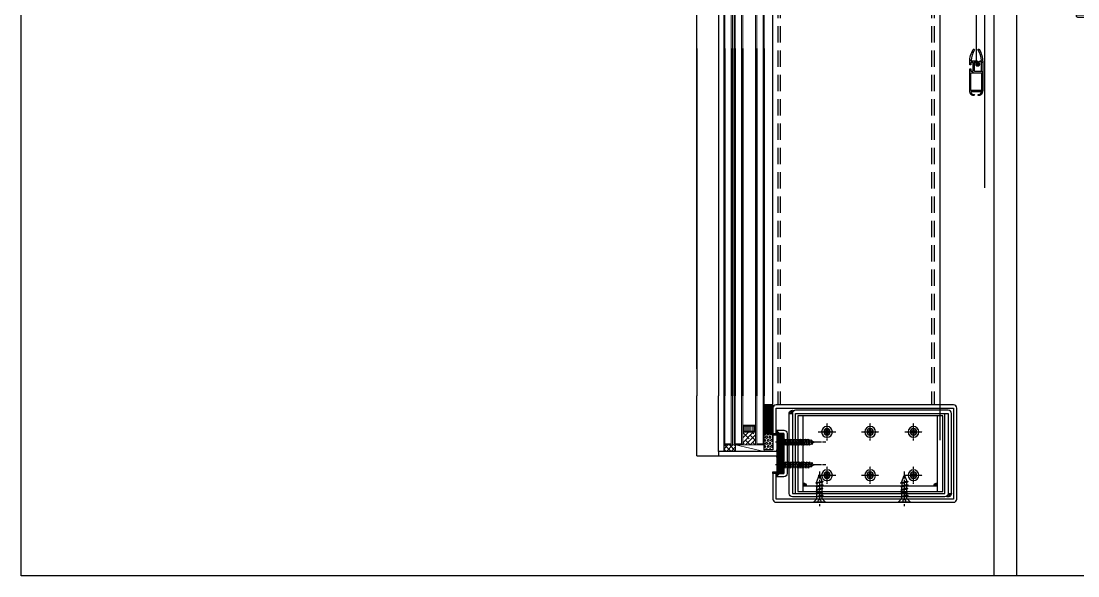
# Model space of a CAD drawing. Extents: x -3378 to 102197, y -3799 to 48702.
# Drawn here: x 84963 to 85940, y 2980 to 3493 of the extents above; entities that cross this region are included whole.
import ezdxf

# ---------------------------------------------------------------- set-up
doc = ezdxf.new("R2010")
doc.units = 0
for name, pattern in [('CEN1', [9, 6, -1, 1, -1]), ('CENTER', [2, 1.25, -0.25, 0.25, -0.25]), ('HIDDEN', [0.375, 0.25, -0.125])]:
    doc.linetypes.add(name, pattern=pattern)
for name, color, linetype in [('ARR', 6, 'Continuous'), ('BCM-DIM', 54, 'Continuous'), ('BCM-draft', 252, 'Continuous'), ('BCM-EXT', 2, 'Continuous'), ('BCM-Extu', 4, 'Continuous'), ('CENTER', 4, 'CENTER'), ('CL', 14, 'CENTER'), ('泡棉', 8, 'Continuous'), ('結構體 STRUCTURAL', 154, 'Continuous'), ('螺絲 固定五金 FASTENERS', 124, 'Continuous'), ('螺絲、螺栓', 4, 'Continuous'), ('視覺模型鋁擠型暫替', 4, 'Continuous'), ('金屬面材 METAL PANEL', 2, 'Continuous'), ('鋁擠型 AL. EXTRUSION', 3, 'Continuous'), ('鐵件', 6, 'Continuous'), ('镀锌钢板', 3, 'Continuous'), ('隱藏線 HIDDEN', 8, 'HIDDEN')]:
    doc.layers.add(name, color=color, linetype=linetype)
doc.layers.add('BCM-GK', color=252, linetype='Continuous', lineweight=5)
doc.layers.add('BCM-GLA', color=4, linetype='Continuous', lineweight=5)
doc.layers.add('不顯示', color=254, linetype='Continuous', plot=False)
pattern_1 = [(45, (-80931.47096, -992287.45455), (-0.44194173824, 0.44194173824), [])]

# ---------------------------------------------------------------- blocks, each defined once
blk = doc.blocks.new('*u927')
at = {"layer": 'CENTER', "color": 0, "ltscale": 5}
blk.add_line((28.28, 0), (-3.62, 0), dxfattribs=at)
at = {"layer": '螺絲、螺栓', "color": 0, "linetype": 'ByBlock', "ltscale": 0.2}
for p, q in [((0.3, 5.3), (0.3, -5.3)), ((3.1, 2.5), (3.1, -2.5)), ((3.1, 2.39), (4.64, 2.39)), ((5.08, 3.15), (6.34, -3.15)), ((5.7, 2.39), (7.79, 2.39)), ((8.23, 3.15), (9.49, -3.15)), ((8.85, 2.39), (10.94, 2.39)), ((11.38, 3.15), (12.64, -3.15)), ((12, 2.39), (14.09, 2.39)), ((14.53, 3.15), (15.79, -3.15)), ((17.24, 2.39), (15.15, 2.39)), ((17.68, 3.15), (18.94, -3.15)), ((18.17, 2.61), (24.84, 0.24)), ((3.1, -2.39), (5.9, -2.39)), ((6.96, -2.39), (9.05, -2.39)), ((10.11, -2.39), (12.2, -2.39)), ((13.26, -2.39), (15.35, -2.39)), ((16.41, -2.39), (18.5, -2.39)), ((24.84, -0.23), (19.52, -2.25))]:
    blk.add_line(p, q, dxfattribs=at)
blk.add_lwpolyline([(3.1, -2.5), (0.3, -5.3), (0, -5.3), (0, 5.3), (0.3, 5.3), (3.1, 2.5)], dxfattribs=at)
blk.add_lwpolyline([(0, 1.61, -0.048054), (2.67, 0.68, -0.292428), (3.1, 0, -0.292428), (2.67, -0.68, -0.048054), (0, -1.61, -0.048054)], format="xyb", dxfattribs=at)
for points in [[(6.34, -3.15), (5.9, -2.39), (4.64, 2.39), (5.08, 3.15), (5.27, 3.15), (5.7, 2.39), (6.96, -2.39), (6.53, -3.15)], [(9.49, -3.15), (9.05, -2.39), (7.79, 2.39), (8.23, 3.15), (8.42, 3.15), (8.85, 2.39), (10.11, -2.39), (9.68, -3.15)], [(12.64, -3.15), (12.2, -2.39), (10.94, 2.39), (11.38, 3.15), (11.57, 3.15), (12, 2.39), (13.26, -2.39), (12.83, -3.15)], [(15.79, -3.15), (15.35, -2.39), (14.09, 2.39), (14.53, 3.15), (14.72, 3.15), (15.15, 2.39), (16.41, -2.39), (15.98, -3.15)], [(18.94, -3.15), (18.5, -2.39), (17.24, 2.39), (17.68, 3.15), (17.87, 3.15), (18.3, 2.39), (19.56, -2.39), (19.13, -3.15)]]:
    blk.add_lwpolyline(points, close=True, dxfattribs=at)
blk.add_arc((24.75, 0), 0.252, 292.16272, 69.4623, dxfattribs=at)
blk = doc.blocks.new('*U929')
blk.add_blockref('*u927', (0, 0))
blk = doc.blocks.new('橫料01')
at = {"layer": '視覺模型鋁擠型暫替', "linetype": 'Continuous'}
h = blk.add_hatch(dxfattribs=at)
h.set_pattern_fill('ANSI31', color=1, scale=5)
h.set_pattern_definition(pattern_1)
h.paths.add_polyline_path([(-151.5, -26.5), (-148.5, -26.5), (-151.5, -23.5)])
h = blk.add_hatch(dxfattribs=at)
h.set_pattern_fill('ANSI31', color=1, scale=5)
h.set_pattern_definition(pattern_1)
h.paths.add_polyline_path([(-151.5, -66.5), (-148.5, -63.5), (-151.5, -63.5)])
at = {"layer": '視覺模型鋁擠型暫替', "color": 1, "linetype": 'Continuous'}
for points in [[(-148.5, -26.5), (-151.5, -26.5), (-151.5, -23.5), (-148.5, -26.5)], [(-148.5, -63.5), (-151.5, -63.5), (-151.5, -66.5), (-148.5, -63.5)]]:
    blk.add_lwpolyline(points, dxfattribs=at)
at = {"layer": '視覺模型鋁擠型暫替', "color": 7, "linetype": 'Continuous'}
for centre, radius, start, end in [((7.5, -8), 3, 0, 120), ((7.5, -8), 2, 0, 109.47122), ((7.5, -8), 1, 0, 99.59407), ((-136.5, -82.01), 3, 180, 300), ((-136.5, -82.01), 2, 180, 289.47122), ((-136.5, -82.01), 1, 180, 279.59407)]:
    blk.add_arc(centre, radius, start, end, dxfattribs=at)
at = {"layer": '金屬面材 METAL PANEL'}
for points in [[(-151.5, -63.5), (-151.5, -87.01), (12.5, -87.01), (12.5, -3), (-151.49, -3), (-151.5, -26.5), (-154.5, -26.5), (-154.49, -3, -0.414128), (-151.49, 0), (12.5, 0, -0.414214), (15.5, -3), (15.5, -87.01, -0.414214), (12.5, -90.01), (-151.5, -90.01, -0.414214), (-154.5, -87.01), (-154.5, -63.5)], [(-151.5, -66.5), (-144.5, -66.5, 0.414214), (-141.5, -63.5), (-141.5, -26.5, 0.414239), (-144.5, -23.5), (-151.5, -23.5), (-148.5, -26.5), (-144.5, -26.5), (-144.5, -63.5), (-148.5, -63.5)]]:
    blk.add_lwpolyline(points, format="xyb", close=True, dxfattribs=at)
at = {"layer": '镀锌钢板'}
for points in [[(-136.5, -82.01), (-136.5, -8), (4.5, -8), (4.5, -82.01), (7.5, -82.01), (7.5, -8, 0.414214), (4.5, -5), (-136.5, -5, 0.414214), (-139.5, -8), (-139.5, -82.01)], [(10.5, -8), (10.5, -82.01, -0.414214), (7.5, -85.01), (-133.5, -85.01, -0.414214), (-136.5, -82.01), (-136.5, -8), (-133.5, -8), (-133.5, -82.01), (7.5, -82.01), (7.5, -8)]]:
    blk.add_lwpolyline(points, format="xyb", close=True, dxfattribs=at)
at = {"layer": '螺絲 固定五金 FASTENERS', "xscale": -1.000000000000002, "rotation": 90}
for p in [(-111.5, 0), (-33, 0)]:
    blk.add_blockref('*U929', p, dxfattribs=at)
blk = doc.blocks.new('*U35')
blk.add_lwpolyline([(1.22, 0.68), (2.48, 0.68, -0.398336), (3.02, 0.16, -0.027263), (3.02, -0.16, -0.398336), (2.48, -0.68), (1.22, -0.68, 0.414214), (0.68, -1.22), (0.68, -2.48, -0.398336), (0.16, -3.02, -0.027263), (-0.16, -3.02, -0.398336), (-0.68, -2.48), (-0.68, -1.22, 0.414214), (-1.22, -0.68), (-2.48, -0.68, -0.398336), (-3.02, -0.16, -0.027263), (-3.02, 0.16, -0.398336), (-2.48, 0.68), (-1.22, 0.68, 0.414214), (-0.68, 1.22), (-0.68, 2.48, -0.398336), (-0.16, 3.02, -0.027263), (0.16, 3.02, -0.398336), (0.68, 2.48), (0.68, 1.22, 0.414214)], format="xyb", close=True)
blk.add_circle((0, 0), 5)
at = {"layer": 'CL'}
for p, q in [((-8.04, 0), (8.04, 0)), ((0, 8.04), (0, -8.04))]:
    blk.add_line(p, q, dxfattribs=at)
blk = doc.blocks.new('圓孔6mm')
at = {"layer": '視覺模型鋁擠型暫替', "color": 6, "linetype": 'Continuous'}
blk.add_circle((0, 0), 3, dxfattribs=at)
at = {"layer": 'BCM-draft'}
blk.add_blockref('*U35', (0, 0), dxfattribs=at)
blk = doc.blocks.new('4t 托架')
at = {"layer": '視覺模型鋁擠型暫替', "color": 7, "linetype": 'Continuous'}
for centre, radius, start, end in [((14.5, -11.5), 1, 270, 0), ((14.5, -11.5), 2, 270, 0), ((14.5, -11.5), 3, 270, 0), ((138.5, -11.5), 3, 180, 270), ((138.5, -11.5), 2, 180, 270), ((138.5, -11.5), 1, 180, 270)]:
    blk.add_arc(centre, radius, start, end, dxfattribs=at)
at = {"layer": '镀锌钢板', "color": 6, "linetype": 'Continuous'}
for p, q in [((14.5, -6.5), (14.5, -76.51)), ((138.5, -76.51), (138.5, -6.5)), ((138.5, -11.5), (14.5, -11.5))]:
    blk.add_line(p, q, dxfattribs=at)
blk.add_lwpolyline([(9.5, -6.5), (143.5, -6.5), (143.5, -76.51), (9.5, -76.51)], close=True, dxfattribs=at)
at = {"layer": '視覺模型鋁擠型暫替', "linetype": 'Continuous'}
for p in [(36.5, -21.5), (76.5, -21.5), (116.5, -21.5), (36.5, -61.51), (76.5, -61.51), (116.5, -61.51)]:
    blk.add_blockref('圓孔6mm', p, dxfattribs=at)
blk = doc.blocks.new('A$C4E2A2353')
at = {"layer": 'ARR', "color": 0, "linetype": 'CEN1', "ltscale": 0.5}
blk.add_line((42.86, 0), (-3.62, 0), dxfattribs=at)
at = {"layer": 'ARR', "color": 0, "linetype": 'ByBlock', "ltscale": 0.3}
for p, q in [((0.3, -5.3), (0.3, 5.3)), ((3.1, -2.5), (3.1, 2.5)), ((4.38, 2.15), (3.1, 2.15)), ((3.1, 1.24), (3.82, -2.16)), ((4.71, 2.87), (4.38, 2.15)), ((4.38, 2.15), (5.3, -2.16)), ((4.43, 1.96), (5.34, -2.36)), ((5.34, 2.15), (4.71, 2.87)), ((4.71, 2.87), (5.93, -2.88)), ((4.89, 2.06), (5.8, -2.26)), ((6.82, 2.15), (5.34, 2.15)), ((5.34, 2.15), (6.26, -2.16)), ((5.34, 2.15), (6.26, -2.16)), ((7.15, 2.87), (6.82, 2.15)), ((6.82, 2.15), (7.74, -2.16)), ((6.86, 1.96), (7.78, -2.36)), ((7.78, 2.15), (7.15, 2.87)), ((7.15, 2.87), (8.37, -2.88)), ((7.32, 2.06), (8.24, -2.26)), ((9.26, 2.15), (7.78, 2.15)), ((7.78, 2.15), (8.7, -2.16)), ((7.78, 2.15), (8.7, -2.16)), ((9.59, 2.87), (9.26, 2.15)), ((9.26, 2.15), (10.17, -2.16)), ((9.3, 1.96), (10.21, -2.36)), ((10.22, 2.15), (9.59, 2.87)), ((9.59, 2.87), (10.81, -2.88)), ((9.76, 2.06), (10.67, -2.26)), ((11.7, 2.15), (10.22, 2.15)), ((10.22, 2.15), (11.13, -2.16)), ((10.22, 2.15), (11.13, -2.16)), ((12.02, 2.87), (11.7, 2.15)), ((11.7, 2.15), (12.61, -2.16)), ((11.74, 1.96), (12.65, -2.36)), ((12.66, 2.15), (12.02, 2.87)), ((12.02, 2.87), (13.24, -2.88)), ((12.2, 2.06), (13.11, -2.26)), ((14.13, 2.15), (12.66, 2.15)), ((12.66, 2.15), (13.57, -2.16)), ((12.66, 2.15), (13.57, -2.16)), ((14.46, 2.87), (14.13, 2.15)), ((14.13, 2.15), (15.05, -2.16)), ((14.18, 1.96), (15.09, -2.36)), ((15.09, 2.15), (14.46, 2.87)), ((14.46, 2.87), (15.68, -2.88)), ((14.64, 2.06), (15.55, -2.26)), ((16.57, 2.15), (15.09, 2.15)), ((15.09, 2.15), (16.01, -2.16)), ((15.09, 2.15), (16.01, -2.16)), ((16.9, 2.87), (16.57, 2.15)), ((16.57, 2.15), (17.49, -2.16)), ((16.61, 1.96), (17.53, -2.36)), ((17.53, 2.15), (16.9, 2.87)), ((16.9, 2.87), (18.12, -2.88)), ((17.07, 2.06), (17.99, -2.26)), ((19.01, 2.15), (17.53, 2.15)), ((17.53, 2.15), (18.45, -2.16)), ((17.53, 2.15), (18.45, -2.16)), ((19.34, 2.87), (19.01, 2.15)), ((19.01, 2.15), (19.92, -2.16)), ((19.05, 1.96), (19.96, -2.36)), ((19.97, 2.15), (19.34, 2.87)), ((19.34, 2.87), (20.56, -2.88)), ((19.51, 2.06), (20.42, -2.26)), ((21.45, 2.15), (19.97, 2.15)), ((19.97, 2.15), (20.88, -2.16)), ((19.97, 2.15), (20.88, -2.16)), ((21.77, 2.87), (21.45, 2.15)), ((21.77, 2.87), (21.45, 2.15)), ((21.45, 2.15), (22.36, -2.16)), ((21.45, 2.15), (22.36, -2.16)), ((21.49, 1.96), (22.4, -2.36)), ((21.49, 1.96), (22.4, -2.36)), ((22.41, 2.15), (21.77, 2.87)), ((21.77, 2.87), (22.99, -2.88)), ((22.41, 2.15), (21.77, 2.87)), ((21.77, 2.87), (22.99, -2.88)), ((21.95, 2.06), (22.86, -2.26)), ((21.95, 2.06), (22.86, -2.26)), ((23.88, 2.15), (22.41, 2.15)), ((22.41, 2.15), (23.32, -2.16)), ((23.88, 2.15), (22.41, 2.15)), ((22.41, 2.15), (23.32, -2.16)), ((22.41, 2.15), (23.32, -2.16)), ((22.41, 2.15), (23.32, -2.16)), ((24.21, 2.87), (23.88, 2.15)), ((24.21, 2.87), (23.88, 2.15)), ((23.88, 2.15), (24.8, -2.16)), ((23.88, 2.15), (24.8, -2.16)), ((23.93, 1.96), (24.84, -2.36)), ((23.93, 1.96), (24.84, -2.36)), ((24.84, 2.15), (24.21, 2.87)), ((24.21, 2.87), (25.43, -2.88)), ((24.84, 2.15), (24.21, 2.87)), ((24.21, 2.87), (25.43, -2.88)), ((24.38, 2.06), (25.3, -2.26)), ((24.38, 2.06), (25.3, -2.26)), ((26.32, 2.15), (24.84, 2.15)), ((24.84, 2.15), (25.76, -2.16)), ((26.32, 2.15), (24.84, 2.15)), ((24.84, 2.15), (25.76, -2.16)), ((24.84, 2.15), (25.76, -2.16)), ((24.84, 2.15), (25.76, -2.16)), ((26.65, 2.87), (26.32, 2.15)), ((26.65, 2.87), (26.32, 2.15)), ((26.32, 2.15), (27.24, -2.16)), ((26.32, 2.15), (27.24, -2.16)), ((26.36, 1.96), (27.28, -2.36)), ((26.36, 1.96), (27.28, -2.36)), ((27.28, 2.15), (26.65, 2.87)), ((26.65, 2.87), (27.87, -2.88)), ((27.28, 2.15), (26.65, 2.87)), ((26.65, 2.87), (27.87, -2.88)), ((26.82, 2.06), (27.74, -2.26)), ((26.82, 2.06), (27.74, -2.26)), ((28.91, 1.45), (27.28, 2.15)), ((27.28, 2.15), (28.19, -2.16)), ((27.28, 2.15), (28.19, -2.16)), ((27.28, 2.15), (28.19, -2.16)), ((27.28, 2.15), (28.19, -2.16)), ((29.24, 2.17), (28.91, 1.45)), ((28.91, 1.45), (29.52, -1.46)), ((29.96, 0.99), (29.24, 2.17)), ((29.24, 2.17), (30.16, -2.18)), ((32.25, 0), (29.96, 1.25)), ((29.96, 0.99), (30.39, -1)), ((32.26, 0), (32.25, 0)), ((3.1, -1.02), (3.49, -2.88)), ((3.1, -2.44), (3.49, -2.88)), ((3.49, -2.88), (3.82, -2.16)), ((3.82, -2.16), (5.3, -2.16)), ((5.3, -2.16), (5.93, -2.88)), ((5.93, -2.88), (6.26, -2.16)), ((6.26, -2.16), (7.74, -2.16)), ((7.74, -2.16), (8.37, -2.88)), ((8.37, -2.88), (8.7, -2.16)), ((8.7, -2.16), (10.17, -2.16)), ((10.17, -2.16), (10.81, -2.88)), ((10.81, -2.88), (11.13, -2.16)), ((11.13, -2.16), (12.61, -2.16)), ((12.61, -2.16), (13.24, -2.88)), ((13.24, -2.88), (13.57, -2.16)), ((13.57, -2.16), (15.05, -2.16)), ((15.05, -2.16), (15.68, -2.88)), ((15.68, -2.88), (16.01, -2.16)), ((16.01, -2.16), (17.49, -2.16)), ((17.49, -2.16), (18.12, -2.88)), ((18.12, -2.88), (18.45, -2.16)), ((18.45, -2.16), (19.92, -2.16)), ((19.92, -2.16), (20.56, -2.88)), ((20.56, -2.88), (20.88, -2.16)), ((20.88, -2.16), (22.36, -2.16)), ((22.36, -2.16), (22.99, -2.88)), ((22.36, -2.16), (22.99, -2.88)), ((22.99, -2.88), (23.32, -2.16)), ((22.99, -2.88), (23.32, -2.16)), ((23.32, -2.16), (24.8, -2.16)), ((23.32, -2.16), (24.8, -2.16)), ((24.8, -2.16), (25.43, -2.88)), ((24.8, -2.16), (25.43, -2.88)), ((25.43, -2.88), (25.76, -2.16)), ((25.43, -2.88), (25.76, -2.16)), ((25.76, -2.16), (27.24, -2.16)), ((25.76, -2.16), (27.24, -2.16)), ((27.24, -2.16), (27.87, -2.88)), ((27.24, -2.16), (27.87, -2.88)), ((27.87, -2.88), (28.19, -2.16)), ((27.87, -2.88), (28.19, -2.16)), ((28.19, -2.16), (29.52, -1.46)), ((29.52, -1.46), (30.16, -2.18)), ((30.16, -2.18), (30.39, -1)), ((30.39, -1), (32.25, -0.01)), ((32.25, -0.01), (32.26, 0))]:
    blk.add_line(p, q, dxfattribs=at)
blk.add_lwpolyline([(3.1, 2.5), (0.3, 5.3), (0, 5.3), (0, -5.3), (0.3, -5.3), (3.1, -2.5)], dxfattribs=at)
blk.add_lwpolyline([(0, -1.61, 0.048054), (2.67, -0.68, 0.292428), (3.1, 0, 0.292428), (2.67, 0.68, 0.048054), (0, 1.61, 0.048054)], format="xyb", dxfattribs=at)
blk = doc.blocks.new('*U920')
at = {"layer": '螺絲、螺栓', "color": 0, "linetype": 'ByBlock', "xscale": -1, "rotation": 180}
blk.add_blockref('A$C4E2A2353', (0, 0), dxfattribs=at)
blk = doc.blocks.new('玻璃飾條03')
at = {"layer": '視覺模型鋁擠型暫替', "color": 2, "linetype": 'Continuous'}
for centre, radius, start, end in [((56.5, 0), 3, 90, 180), ((56.5, 0), 2.5, 90, 180), ((56.5, 0), 2, 90, 180), ((56.5, 0), 1.5, 90, 180), ((56.5, 0), 1, 90, 180), ((56.5, -4), 3, 180, 270), ((56.5, -4), 2.5, 180, 270), ((56.5, -4), 2, 180, 270), ((56.5, -4), 1.5, 180, 270), ((56.5, -4), 1, 180, 270)]:
    blk.add_arc(centre, radius, start, end, dxfattribs=at)
at = {"layer": '金屬面材 METAL PANEL', "linetype": 'Continuous'}
for points in [[(56.5, -19), (60.5, -19), (60.5, 15), (56.5, 15)], [(0, -4), (56.5, -4), (56.5, 0), (0, 0)]]:
    blk.add_lwpolyline(points, close=True, dxfattribs=at)
at = {"layer": '螺絲 固定五金 FASTENERS', "xscale": -1, "rotation": 180}
blk.add_blockref('*U920', (56.5, 8.5), dxfattribs=at)
at = {"layer": '螺絲 固定五金 FASTENERS'}
blk.add_blockref('*U920', (56.5, -12.5), dxfattribs=at)
blk = doc.blocks.new('下端橫料')
h = blk.add_hatch()
h.set_pattern_fill('ANSI31', color=9, scale=10, angle=45, style=0)
h.set_pattern_definition([(90, (-64563.3798, -611643.4237), (-1.25, 1e-15), [])])
h.paths.add_polyline_path([(-154.5, 21.01), (-144.5, 21.01), (-144.5, -15.99), (-154.5, -15.99), (-154.5, -14.49), (-150.5, -14.49), (-150.5, 19.51), (-154.5, 19.51)])
at = {"layer": 'BCM-DIM', "linetype": 'Continuous'}
h = blk.add_hatch(dxfattribs=at)
h.set_pattern_fill('ANSI37', color=256, scale=10, angle=45)
h.set_pattern_definition([(90, (-95148.2913, -997814.4785), (-1.25, 0), []), (180, (-95148.2913, -997814.4785), (-1e-16, -1.25), [])])
h.paths.add_polyline_path([(-154.61, 47.52), (-162.61, 47.52), (-162.61, 21.01), (-154.61, 21.01)])
at = {"layer": 'BCM-Extu', "linetype": 'ByBlock'}
h = blk.add_hatch(dxfattribs=at)
h.set_pattern_fill('DOTS', color=8, scale=15, angle=90, style=0)
h.set_pattern_definition([(90, (374.4122, 2792.6792), (-0.9375, 0.46875), [0, -0.9375])])
h.paths.add_polyline_path([(-181.43, 23.01), (-182, 24.55), (-182, 28.01), (-171, 28.01), (-171, 24.55), (-171.57, 23.01)])
at = {"layer": 'BCM-GK', "linetype": 'ByBlock'}
h = blk.add_hatch(dxfattribs=at)
h.set_pattern_fill('ANSI38', color=256, angle=180)
h.set_pattern_definition([(225, (1299193.2597, -122128.5923), (2.24506403, -2.24506403), []), (315, (1299193.2597, -122128.5923), (6.735192091, -2.24506403), [7.9375, -4.7625])])
h.paths.add_polyline_path([(-171.22, 22.51), (-170.5, 24.46), (-170.5, 10.51), (-182.5, 10.51), (-182.5, 24.46), (-181.77, 22.51)])
h = blk.add_hatch(dxfattribs=at)
h.set_pattern_fill('ANSI37', color=256, angle=-180)
h.set_pattern_definition([(225, (-459917.4386, 114409.8176), (2.24506403, -2.24506403), []), (315, (-459917.4386, 114409.8176), (2.24506403, 2.24506403), [])])
h.paths.add_polyline_path([(-200, 4.51), (-189, 4.51), (-189, 10.51), (-199, 10.51), (-200, 11.51)])
at = {"layer": '泡棉'}
h = blk.add_hatch(dxfattribs=at)
h.set_pattern_fill('HEX', color=256, scale=0.3, angle=90)
h.set_pattern_definition([(90, (0.0001, -35.6512), (-1.649778, 1e-16), [0.9525, -1.905]), (210, (0.0001, -35.6512), (0.824889, -1.42875), [0.9525, -1.905]), (150, (0.0001, -34.6987), (-0.824889, -1.42875), [0.9525, -1.905])])
h.paths.add_polyline_path([(-154.5, 21.01), (-162.5, 21.01), (-162.5, 6.01), (-154.5, 6.01)])
at = {"color": 6, "linetype": 'Continuous'}
blk.add_lwpolyline([(-154.5, 21.01), (-144.5, 21.01), (-144.5, -15.99), (-154.5, -15.99), (-154.5, -14.49), (-150.5, -14.49), (-150.5, 19.51), (-154.5, 19.51)], close=True, dxfattribs=at)
at = {"layer": 'BCM-DIM', "linetype": 'Continuous'}
for p, q in [((-154.61, 47.51), (-162.61, 47.51)), ((-154.61, 21.01), (-162.61, 21.01))]:
    blk.add_line(p, q, dxfattribs=at)
at = {"layer": 'BCM-EXT', "color": 8}
blk.add_lwpolyline([(-200, 32.68), (-200, 4.51)], dxfattribs=at)
at = {"layer": 'BCM-Extu', "color": 8, "linetype": 'ByBlock'}
for points in [[(-170.5, 24.46), (-170.5, 28.51), (-182.5, 28.51), (-182.5, 24.46), (-181.77, 22.51), (-171.22, 22.51)], [(-171.57, 23.01), (-181.43, 23.01), (-182, 24.55), (-182, 28.01), (-171, 28.01), (-171, 24.55)]]:
    blk.add_lwpolyline(points, close=True, dxfattribs=at)
at = {"layer": 'BCM-GK', "linetype": 'ByBlock'}
for points in [[(-170.5, 10.51), (-170.5, 22.51), (-182.5, 22.51), (-182.5, 10.51)], [(-189, 10.51), (-162.5, 10.51), (-162.5, 4.51), (-189, 4.51)]]:
    blk.add_lwpolyline(points, close=True, dxfattribs=at)
at = {"layer": 'BCM-GK'}
blk.add_lwpolyline([(-200, 4.51), (-189, 4.51), (-189, 10.51), (-199, 10.51), (-200, 11.51), (-200, 4.51)], dxfattribs=at)
at = {"layer": 'BCM-GK', "linetype": 'ByBlock'}
blk.add_lwpolyline([(-189, 10.51), (-162.5, 4.51)], dxfattribs=at)
at = {"layer": 'BCM-GLA', "linetype": 'ByBlock'}
for points in [[(-200, 55.81), (-200, 11.51), (-199, 10.51), (-192, 10.51), (-192, 55.81)], [(-182.5, 55.81), (-182.5, 11.51), (-183.5, 10.51), (-190.5, 10.51), (-190.5, 55.81)], [(-162.5, 55.81), (-162.5, 11.51), (-163.5, 10.51), (-170.5, 10.51), (-170.5, 55.81)]]:
    blk.add_lwpolyline(points, dxfattribs=at)
at = {"layer": 'BCM-GLA', "color": 5, "linetype": 'ByBlock'}
for points in [[(-199, 55.81), (-199, 11.92), (-198.59, 11.51), (-193, 11.51), (-193, 55.81)], [(-183.5, 55.81), (-183.5, 11.92), (-183.91, 11.51), (-189.5, 11.51), (-189.5, 55.81)], [(-163.5, 55.81), (-163.5, 11.92), (-163.91, 11.51), (-169.5, 11.51), (-169.5, 55.81)]]:
    blk.add_lwpolyline(points, dxfattribs=at)
at = {"layer": '泡棉'}
blk.add_lwpolyline([(-154.5, 6.01), (-162.5, 6.01), (-162.5, 21.01), (-154.5, 21.01)], close=True, dxfattribs=at)
at = {"layer": '金屬面材 METAL PANEL'}
for p, q in [((-225, 0.51), (-225, 55.81)), ((-205, 4.51), (-205, 55.81)), ((-225, 0.51), (-205, 0.51))]:
    blk.add_line(p, q, dxfattribs=at)
at = {"layer": '視覺模型鋁擠型暫替', "linetype": 'Continuous', "xscale": -1, "rotation": 180}
for name, p in [('橫料01', (0, -42.49)), ('4t 托架', (-141, -38.99))]:
    blk.add_blockref(name, p, dxfattribs=at)
at = {"layer": '視覺模型鋁擠型暫替', "linetype": 'Continuous'}
blk.add_blockref('玻璃飾條03', (-205, 4.51), dxfattribs=at)
blk = doc.blocks.new('ASC-Facade Detail W1 & W2$0$CW_C1$0$NR-54')
for points in [[(-0.212, 1.246, 0.766396), (-0.442, -1.184, -0.994084), (-0.414, -1.194, 0.041271), (-0.212, -1.246, 0.632567), (-0.184, -1.205), (-0.23, -1.124, -0.575047), (-0.149, -0.985), (0.211, -0.985, -0.768251), (0.257, -1.159), (0.194, -1.195, 0.837568), (0.212, -1.246, 0.766396), (0.442, 1.184, -0.994084), (0.414, 1.194, 0.041271), (0.212, 1.246, 0.632567), (0.184, 1.205), (0.23, 1.124, -0.575047), (0.149, 0.985), (-0.211, 0.985, -0.768251), (-0.257, 1.159), (-0.194, 1.195, 0.837568)], [(-1.192, 0.202, 0.464153), (-1.1, 0.093), (-1.023, 0.093, -1), (-1.023, -0.093), (-1.1, -0.093, 0.464153), (-1.192, -0.202, 0.268255), (-0.42, -1.134, 0.481314), (-0.296, -1.059, -0.376214), (-0.149, -0.93), (0.211, -0.93, -0.348452), (0.355, -1.044, 0.468335), (0.483, -1.108, 0.253356), (1.192, -0.202, 0.464153), (1.1, -0.093), (1.023, -0.093, -1), (1.023, 0.093), (1.1, 0.093, 0.464153), (1.192, 0.202, 0.268255), (0.42, 1.134, 0.481314), (0.296, 1.059, -0.376214), (0.149, 0.93), (-0.211, 0.93, -0.348452), (-0.355, 1.044, 0.468335), (-0.483, 1.108, 0.253356)]]:
    blk.add_lwpolyline(points, format="xyb", close=True)
blk = doc.blocks.new('CW WINDOW SHADING')
at = {"layer": '鋁擠型 AL. EXTRUSION'}
h = blk.add_hatch(dxfattribs=at)
h.set_pattern_fill('ANSI31', color=256, scale=50.8, style=0)
h.set_pattern_definition([(135, (-79898.378, 10971.907), (4.49012806, 4.49012806), [])])
h.paths.add_polyline_path([(-10.91, 26.84), (-7.55, 26.84), (-7.55, 60.07), (-10.91, 60.07)])
h = blk.add_hatch(dxfattribs=at)
h.set_pattern_fill('ANSI31', color=256, scale=50.8, style=0)
h.set_pattern_definition([(135, (-79909.291, 10956.907), (4.49012806, 4.49012806), [])])
edge = h.paths.add_edge_path()
edge.add_arc((24.86, -70.34), 0.6, 31.34645, 211.34645, ccw=False)
edge.add_arc((6.58, -81.47), 22, 360, 391.34645, ccw=False)
edge.add_line((28.58, -81.47), (28.58, -107.91))
edge.add_arc((22.58, -107.91), 6, 330, 360, ccw=False)
edge.add_line((27.78, -110.91), (27.42, -111.54))
edge.add_arc((25.68, -110.54), 2, 270, 330, ccw=False)
edge.add_line((25.68, -112.54), (24.76, -112.54))
edge.add_arc((24.76, -112.04), 0.5, 90, 270, ccw=False)
edge.add_line((24.76, -111.54), (25.68, -111.54))
edge.add_arc((25.68, -110.54), 1, 270, 330)
edge.add_line((26.55, -111.04), (27.37, -109.61))
edge.add_arc((27.04, -109.42), 0.381, 330, 450)
edge.add_line((27.04, -109.04), (18.12, -109.04))
edge.add_arc((18.12, -109.42), 0.381, 450, 570)
edge.add_line((17.79, -109.61), (18.62, -111.04))
edge.add_arc((19.48, -110.54), 1, 210, 270)
edge.add_line((19.48, -111.54), (20.41, -111.54))
edge.add_arc((20.41, -112.04), 0.5, 270, 450, ccw=False)
edge.add_line((20.41, -112.54), (19.48, -112.54))
edge.add_arc((19.48, -110.54), 2, 210, 270, ccw=False)
edge.add_line((17.75, -111.54), (17.39, -110.91))
edge.add_arc((22.58, -107.91), 6, 180, 210, ccw=False)
edge.add_line((16.58, -107.91), (16.58, -87.96))
edge.add_line((16.58, -87.96), (17.48, -87.96))
edge.add_line((17.48, -87.96), (17.48, -89.63))
edge.add_arc((17.86, -89.63), 0.381, 540, 630)
edge.add_line((17.86, -90.01), (19.5, -90.01))
edge.add_arc((19.5, -89.63), 0.381, 270, 360)
edge.add_line((19.88, -89.63), (19.88, -82.49))
edge.add_arc((19.5, -82.49), 0.381, 360, 450)
edge.add_line((19.5, -82.11), (17.86, -82.11))
edge.add_arc((17.86, -82.49), 0.381, 450, 540)
edge.add_line((17.48, -82.49), (17.48, -84.15))
edge.add_line((17.48, -84.15), (16.58, -84.15))
edge.add_line((16.58, -84.15), (16.58, -81.47))
edge.add_arc((38.58, -81.47), 22, 508.65355, 540, ccw=False)
edge.add_arc((20.31, -70.34), 0.6, 328.65355, 508.65355, ccw=False)
edge.add_arc((38.58, -81.47), 20.8, 508.65355, 536.30887)
edge.add_arc((18.21, -80.16), 0.381, 536.30887, 630)
edge.add_line((18.21, -80.54), (21.81, -80.54))
edge.add_arc((21.81, -81.04), 0.5, 270, 450, ccw=False)
edge.add_line((21.81, -81.54), (21.16, -81.54))
edge.add_arc((21.16, -81.92), 0.381, 450, 540)
edge.add_line((20.78, -81.92), (20.78, -89.63))
edge.add_arc((21.16, -89.63), 0.381, 540, 630)
edge.add_line((21.16, -90.01), (27.2, -90.01))
edge.add_arc((27.2, -89.63), 0.381, 270, 360)
edge.add_line((27.58, -89.63), (27.58, -81.92))
edge.add_arc((27.2, -81.92), 0.381, 360, 450)
edge.add_line((27.2, -81.54), (26.36, -81.54))
edge.add_arc((26.36, -81.04), 0.5, 90, 270, ccw=False)
edge.add_line((26.36, -80.54), (26.96, -80.54))
edge.add_arc((26.96, -80.16), 0.381, 270, 363.69113)
edge.add_arc((6.58, -81.47), 20.8, 363.69113, 391.34645)
edge = h.paths.add_edge_path(flags=16)
edge.add_line((27.54, -91.58), (27.54, -107.58))
edge.add_arc((27.28, -107.58), 0.254, 270, 360, ccw=False)
edge.add_line((27.28, -107.84), (17.88, -107.84))
edge.add_arc((17.88, -107.58), 0.254, 180, 270, ccw=False)
edge.add_line((17.63, -107.58), (17.63, -91.84))
edge.add_arc((17.88, -91.84), 0.254, 90, 180, ccw=False)
edge.add_line((17.88, -91.58), (27.54, -91.58))
for p, q in [((182.85, 85), (-3.68, 85)), ((51.35, 83.12), (51.35, 69.19)), ((95.8, 83.12), (95.8, 69.19)), ((113.26, 71.86), (37.06, 71.86)), ((53.51, 71.01), (49.24, 71.01)), ((93.64, 71.01), (97.91, 71.01)), ((62.46, 33.12), (62.46, 39.47)), ((56.11, 36.3), (19.6, 36.3)), ((22.58, 36.3), (22.58, -80.3)), ((30.36, 36.3), (30.36, -197.94)), ((59.29, 36.3), (65.64, 36.3)), ((62.46, 29.95), (62.46, -6.57)), ((68.81, 36.3), (105.32, 36.3)), ((199.2, 10.18), (184.49, 10.18)), ((186.37, 12.07), (186.37, 8.3))]:
    blk.add_line(p, q, dxfattribs=at)
for points in [[(187.9, 84.41), (187.14, 84.83), (186.29, 85), (-3.68, 85), (-4.61, 84.83), (-5.38, 84.49), (-6.05, 83.9), (-6.48, 83.14), (-6.65, 82.29), (-6.65, 26.15), (-8.26, 26.15), (-8.26, 15.48), (-8.09, 14.89), (-7.75, 14.38), (-7.24, 14.04), (-6.65, 13.87), (-6.05, 14.04), (-5.55, 14.38), (-5.21, 14.89), (-5.12, 15.48), (-5.12, 80.43), (-4.95, 81.36), (-4.53, 82.21), (-3.94, 82.8), (-3.09, 83.22), (-2.16, 83.39), (184.51, 83.39), (185.45, 83.31), (186.21, 82.88), (186.89, 82.29), (187.31, 81.53), (187.48, 80.6), (187.48, 2.34), (189.09, 2.34), (189.09, 82.21), (188.92, 83.05), (188.49, 83.81)], [(113.26, -31.18), (113.26, 76.62), (37.06, 76.62), (37.06, -31.18)], [(-10.91, 26.84), (-7.55, 26.84), (-7.55, 60.07), (-10.91, 60.07)], [(190.66, 18.18), (189.09, 18.18), (189.09, 2.33), (186.55, 2.33), (186.55, -0.21), (189.09, -0.21), (189.09, -18.32), (183.52, -18.32), (183.52, -11.34), (181.95, -11.34), (181.95, -20.86), (189.09, -20.86), (189.09, -30.22), (189.34, -30.48), (189.09, -30.73), (189.09, -40), (219.26, -40), (220.84, -38.43), (194.01, -38.43), (194.01, -35.73), (192.44, -35.73), (192.44, -38.43), (190.66, -38.43), (190.66, -22.64), (192.44, -22.64), (192.44, -25.33), (194.01, -25.33), (194.01, -21.07), (190.66, -21.07), (190.66, -0.21), (194.01, -0.21), (194.01, 2.33), (190.66, 2.33), (190.66, 18.18)], [(22.58, -80.3), (22.05, -82.6)], [(22.58, -80.3), (24.61, -81.51)]]:
    blk.add_lwpolyline(points, close=True, dxfattribs=at)
blk.add_lwpolyline([(116.17, -40), (182.73, -40), (183.61, -40), (187.6, -40, 0.153915), (187.83, -39.93), (188.92, -39.16, 0.73323), (188.69, -38.43), (187.51, -38.43), (183.61, -38.43), (182.73, -38.43), (181.54, -38.43, -0.414214), (181.14, -38.02), (181.14, -11.75, -0.414214), (181.54, -11.34), (182.34, -11.34), (183.12, -11.34, -0.414214), (183.52, -11.75), (183.52, -13.14), (183.52, -17.29, 0.414214), (183.93, -17.7), (184.69, -17.7, 0.414214), (185.1, -17.29), (185.1, -16.73), (185.1, -10.17, 0.414214), (184.69, -9.76), (179.97, -9.76, 0.414214), (179.56, -10.17), (179.56, -37.13), (179.56, -38.02, -0.414214), (179.16, -38.43), (178.53, -38.43), (177.97, -38.43), (166.43, -38.43), (166.3, -38.55, -0.414214), (166.05, -38.55), (165.92, -38.43), (118, -38.43), (115.41, -38.43, 0.668179), (115.12, -39.12), (115.88, -39.88, 0.198912), (116.17, -40)], format="xyb", dxfattribs=at)
for points in [[(24.35, -70.65, -1), (25.37, -70.03, -0.137634), (28.58, -81.47), (28.58, -107.91, -0.131652), (27.78, -110.91), (27.42, -111.54, -0.267949), (25.68, -112.54), (24.76, -112.54, -1), (24.76, -111.54), (25.68, -111.54, 0.267949), (26.55, -111.04), (27.37, -109.61, 0.57735), (27.04, -109.04), (18.12, -109.04, 0.57735), (17.79, -109.61), (18.62, -111.04, 0.267949), (19.48, -111.54), (20.41, -111.54, -1), (20.41, -112.54), (19.48, -112.54, -0.267949), (17.75, -111.54), (17.39, -110.91, -0.131652), (16.58, -107.91), (16.58, -87.96), (17.48, -87.96), (17.48, -89.63, 0.414214), (17.86, -90.01), (19.5, -90.01, 0.414214), (19.88, -89.63), (19.88, -82.49, 0.414214), (19.5, -82.11), (17.86, -82.11, 0.414214), (17.48, -82.49), (17.48, -84.15), (16.58, -84.15), (16.58, -81.47, -0.137634), (19.79, -70.03, -1), (20.82, -70.65, 0.121258), (17.83, -80.13, 0.433211), (18.21, -80.54), (21.81, -80.54, -1), (21.81, -81.54), (21.16, -81.54, 0.414214), (20.78, -81.92), (20.78, -89.63, 0.414214), (21.16, -90.01), (27.2, -90.01, 0.414214), (27.58, -89.63), (27.58, -81.92, 0.414214), (27.2, -81.54), (26.36, -81.54, -1), (26.36, -80.54), (26.96, -80.54, 0.433211), (27.34, -80.13, 0.121258)], [(17.63, -91.58), (27.28, -91.58, -0.414214), (27.54, -91.84), (27.54, -107.58, -0.414214), (27.28, -107.84), (17.88, -107.84, -0.414214), (17.63, -107.58)], [(27.54, -91.58), (27.54, -107.58, -0.414214), (27.28, -107.84), (17.88, -107.84, -0.414214), (17.63, -107.58), (17.63, -91.84, -0.414214), (17.88, -91.58)]]:
    blk.add_lwpolyline(points, format="xyb", close=True, dxfattribs=at)
at = {"layer": '鋁擠型 AL. EXTRUSION', "const_width": 2.39}
blk.add_lwpolyline([(25.12, -83.21, -1), (22.9, -84.08, -1)], format="xyb", close=True, dxfattribs=at)
at = {"layer": '鋁擠型 AL. EXTRUSION'}
for radius in [39.88, 36.51]:
    blk.add_circle((62.46, 36.3), radius, dxfattribs=at)
at = {"layer": '鋁擠型 AL. EXTRUSION', "xscale": 25.39999999850988, "yscale": 25.39999999850988, "zscale": 25.39999999850988}
blk.add_blockref('ASC-Facade Detail W1 & W2$0$CW_C1$0$NR-54', (62.46, 36.3), dxfattribs=at)
blk = doc.blocks.new('6t 矽酸鈣板')
blk.add_blockref('CW WINDOW SHADING', (10.91, 38.43, 0))

msp = doc.modelspace()

# ---------------------------------------------------------------- linework, layer by layer
at = {"layer": 'BCM-EXT', "color": 8, "elevation": 0}
msp.add_lwpolyline([(85587.813, 3171.32), (85587.813, 3991.755), (85607.813, 3991.755), (85607.813, 3171.32)], dxfattribs=at)
at = {"layer": 'BCM-GLA', "linetype": 'ByBlock', "elevation": 0}
for points in [[(85612.813, 3156.82), (85612.813, 3980.755), (85613.813, 3981.755), (85620.813, 3981.755), (85620.813, 3156.82)], [(85630.313, 3156.82), (85630.313, 3980.755), (85629.313, 3981.755), (85622.313, 3981.755), (85622.313, 3156.82)], [(85650.313, 3156.82), (85650.313, 3980.755), (85649.313, 3981.755), (85642.313, 3981.755), (85642.313, 3156.82)]]:
    msp.add_lwpolyline(points, dxfattribs=at)
at = {"layer": 'BCM-GLA', "color": 5, "linetype": 'ByBlock', "elevation": 0}
for points in [[(85613.813, 3156.82), (85613.813, 3980.341), (85614.227, 3980.755), (85619.813, 3980.755), (85619.813, 3156.82)], [(85629.313, 3156.82), (85629.313, 3980.341), (85628.899, 3980.755), (85623.313, 3980.755), (85623.313, 3156.82)], [(85649.313, 3156.82), (85649.313, 3980.341), (85648.899, 3980.755), (85643.313, 3980.755), (85643.313, 3156.82)]]:
    msp.add_lwpolyline(points, dxfattribs=at)
at = {"layer": '不顯示'}
msp.add_lwpolyline([(86405.033, 2980.095), (84962.943, 2980.095), (84962.943, 4949.723), (86405.033, 4949.723)], close=True, dxfattribs=at)
at = {"layer": '結構體 STRUCTURAL'}
for p, q in [((85862.813, 2980.095), (85862.813, 4949.723, 0)), ((85883.813, 2980.095), (85883.813, 4949.723, 0)), ((85862.813, 3007.045), (85862.813, 4643.085, 0)), ((85883.813, 3007.045), (85883.813, 4643.085, 0))]:
    msp.add_line(p, q, dxfattribs=at)
at = {"layer": '金屬面材 METAL PANEL', "elevation": 0}
for points in [[(85658.313, 3138.093), (85658.313, 4698.085), (85812.813, 4698.085), (85812.813, 3138.093)], [(85658.313, 3105.624), (85658.313, 4698.085), (85812.813, 4698.085), (85812.813, 3105.624)]]:
    msp.add_lwpolyline(points, dxfattribs=at)
at = {"layer": '鐵件', "color": 8}
for p, q in [((85587.813, 3467.403, 0), (85587.813, 3146.4, 0)), ((85607.813, 3467.403, 0), (85607.813, 3146.4, 0))]:
    msp.add_line(p, q, dxfattribs=at)
at = {"layer": '鐵件', "color": 4}
for p, q in [((85612.813, 3467.403, 0), (85612.813, 3146.4, 0)), ((85620.813, 3467.403, 0), (85620.813, 3146.4, 0)), ((85622.313, 3467.403, 0), (85622.313, 3146.4, 0)), ((85630.313, 3467.403, 0), (85630.313, 3146.4, 0)), ((85642.313, 3467.403, 0), (85642.313, 3146.4, 0)), ((85650.313, 3467.403, 0), (85650.313, 3146.4, 0))]:
    msp.add_line(p, q, dxfattribs=at)
at = {"layer": '鐵件', "color": 5}
for p, q in [((85613.813, 3467.403, 0), (85613.813, 3146.4, 0)), ((85619.813, 3467.403, 0), (85619.813, 3146.4, 0)), ((85623.313, 3467.403, 0), (85623.313, 3146.4, 0)), ((85629.313, 3467.403, 0), (85629.313, 3146.4, 0)), ((85643.313, 3467.403, 0), (85643.313, 3146.4, 0)), ((85649.313, 3467.403, 0), (85649.313, 3146.4, 0))]:
    msp.add_line(p, q, dxfattribs=at)
at = {"layer": '隱藏線 HIDDEN', "linetype": 'HIDDEN', "ltscale": 60}
for p, q in [((85662.813, 4658.085, 0), (85662.813, 3138.093, 0)), ((85665.113, 4658.085, 0), (85665.113, 3138.093, 0)), ((85805.013, 4658.085, 0), (85805.013, 3138.093, 0)), ((85807.313, 4658.085, 0), (85807.313, 3138.093, 0))]:
    msp.add_line(p, q, dxfattribs=at)

# ---------------------------------------------------------------- block references
at = {"layer": '螺絲、螺栓'}
msp.add_blockref('6t 矽酸鈣板', (85812.813, 3498.085), dxfattribs=at)
at = {"layer": '金屬面材 METAL PANEL', "linetype": 'Continuous'}
msp.add_blockref('下端橫料', (85812.813, 3090.586, 0), dxfattribs=at)

doc.saveas('drawing.dxf')
